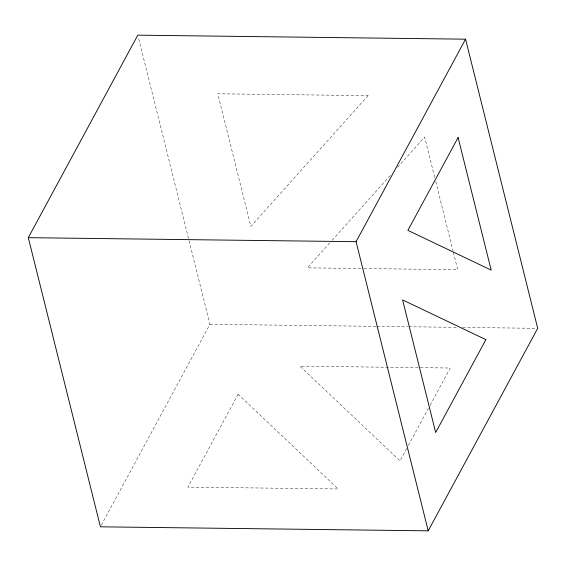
<?xml version="1.0" encoding="UTF-8"?>
<svg xmlns="http://www.w3.org/2000/svg" width="566" height="566" viewBox="0 0 566 566"><rect width="100%" height="100%" fill="white"/><g stroke="black" fill="none" stroke-linecap="round" stroke-linejoin="round"><path stroke-width="0.42" stroke-dasharray="2.83 2.12" d="M101.264 525.262L209.922 324.311L138.224 36.882M406.728 448.513L400.035 460.894L299.93 366.188L418.416 367.638M408.404 445.414L428.49 408.27M430.16 405.171L450.246 368.027L419.3 367.645M329.794 242.885L307.409 267.852L363.11 268.539M332.15 240.26L390.476 175.212M397.544 167.324L424.642 137.099L434.674 177.307M363.995 268.546L457.717 269.699L453.239 251.736M209.922 324.311L376.022 326.349M376.906 326.363L407.824 326.738M408.709 326.752L456.415 327.332M462.606 327.41L535.931 328.308M435.742 181.587L453.026 250.88M238.095 394.254L187.884 487.121L338.192 488.96L238.095 394.254M368.084 95.64L250.851 226.393L217.776 93.8L368.084 95.64"/><path stroke-width="0.85" d="M28.3 237.67L137.793 35.163L465.57 39.181L537.7 328.33L428.207 530.837L100.43 526.819L28.3 237.67L356.078 241.689L465.57 39.181M356.078 241.689L428.207 530.837M458.099 137.517L407.888 230.376L491.175 270.109L458.099 137.517M485.89 339.642L435.678 432.502L402.603 299.909L485.89 339.642"/></g></svg>
